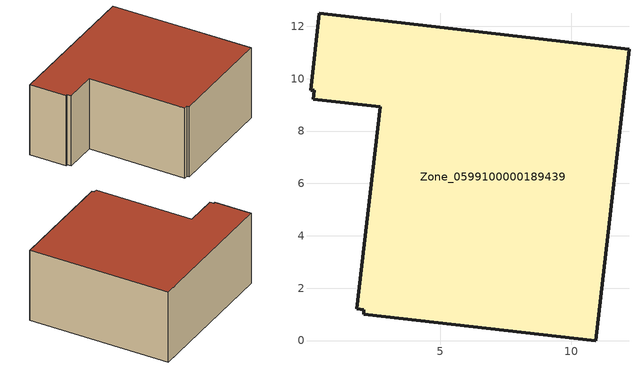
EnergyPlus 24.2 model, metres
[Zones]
Zone_0599100000189439
 floor ground (C_G): 0.04,9.56 0.37,12.49 12.2,11.13 10.93,0 2.06,1.01 2.08,1.18 1.8,1.22 2.7,8.92 0.14,9.22 0.18,9.56 z1.86
 wall outside (C_F): 12.2,11.13 0.37,12.49 0.04,9.56 0.18,9.56 0.14,9.22 2.7,8.92 1.8,1.22 2.08,1.18 2.06,1.01 10.93,0 12.2,11.13 z1.86:7.7
 roof outside (C_R): 0.37,12.49 0.04,9.56 0.18,9.56 0.14,9.22 2.7,8.92 1.8,1.22 2.08,1.18 2.06,1.01 10.93,0 12.2,11.13 z7.7
[BUILDING]
Pand.0599100000189439: North Axis=0; Terrain=City; Loads Convergence Tolerance Value=0.04; Temperature Convergence Tolerance Value=0.4; Solar Distribution=FullExterior; Maximum Number of Warmup Days=25; Minimum Number of Warmup Days=1
[Site:Location]
Rotterdam.The.Hague.AP_ZH_NLD Design_Conditions: Latitude=51.96; Longitude=4.45; Time Zone=1; Elevation=-4.5
[SITE:GROUNDTEMPERATURE:BUILDINGSURFACE]
18, 18, 18, 18, 18, 18, 18, 18, 18, 18, 18, 18
[MATERIAL] Thermal Absorptance=0.9; Solar Absorptance=0.7; Visible Absorptance=0.7
Name | Roughness | Thickness | Conductivity | Density | Specific Heat
G.D.1965-1974 | MediumSmooth | 0.15 | 0.882353 | 540 | 1210
F.D.1965-1974 | Rough | 0.3 | 0.697674 | 1920 | 840
R.D.1965-1974 | MediumRough | 0.2 | 0.232558 | 1500 | 1000
[CONSTRUCTION]
C_G: G.D.1965-1974
C_F: F.D.1965-1974
C_R: R.D.1965-1974
[ZONE]
Zone_0599100000189439: Type=1; Multiplier=1; Ceiling Height=Autocalculate; Volume=Autocalculate; Floor Area=autocalculate; Part of Total Floor Area=Yes
[ZONEINFILTRATION:DESIGNFLOWRATE]
Infil_Zone_0599100000189439: Zone or ZoneList or Space or SpaceList=Zone_0599100000189439; Schedule=AlwaysOn; Design Flow Rate Calculation Method=Flow/Area; Flow Rate per Floor Area=0.0042; Constant Term Coefficient=1; Temperature Term Coefficient=0; Velocity Term Coefficient=0; Velocity Squared Term Coefficient=0
[HVACTEMPLATE:ZONE:IDEALLOADSAIRSYSTEM]
Zone_0599100000189439: Maximum Heating Supply Air Temperature=50; Minimum Cooling Supply Air Temperature=13; Maximum Heating Supply Air Humidity Ratio=0.0156; Minimum Cooling Supply Air Humidity Ratio=0.0077; Heating Limit=NoLimit; Cooling Limit=NoLimit; Dehumidification Control Type=ConstantSensibleHeatRatio; Cooling Sensible Heat Ratio=0.7; Dehumidification Setpoint=60; Humidification Control Type=None; Humidification Setpoint=30; Outdoor Air Method=None; Outdoor Air Flow Rate per Person=0.00944; Outdoor Air Flow Rate per Zone Floor Area=0; Outdoor Air Flow Rate per Zone=0; Demand Controlled Ventilation Type=None; Outdoor Air Economizer Type=NoEconomizer; Heat Recovery Type=None; Sensible Heat Recovery Effectiveness=0.7; Latent Heat Recovery Effectiveness=0.65
[ZONECONTROL:THERMOSTAT]
ThermostatControl_Zone_0599100000189439: Zone or ZoneList=Zone_0599100000189439; Control Type Schedule=DualSetpointControlType; Control 1=Thermostat_Zone_0599100000189439; Temperature Difference Between Cutout And Setpoint=0
[THERMOSTATSETPOINT:DUALSETPOINT]
Thermostat_Zone_0599100000189439: Heating Setpoint Temperature Schedule=HeatingSetpoint_Zone_0599100000189439; Cooling Setpoint Temperature Schedule=CoolingSetpoint_Zone_0599100000189439
[SCHEDULE:COMPACT]
HeatingSetpoint_Zone_0599100000189439: Through: 12/31, For: AllDays, Until: 24:00, 21
CoolingSetpoint_Zone_0599100000189439: Through: 12/31, For: AllDays, Until: 24:00, 24
DualSetpointControlType: Through: 12/31, For: AllDays, Until: 24:00, 4
AlwaysOn: Through: 12/31, For: AllDays, Until: 24:00, 1
